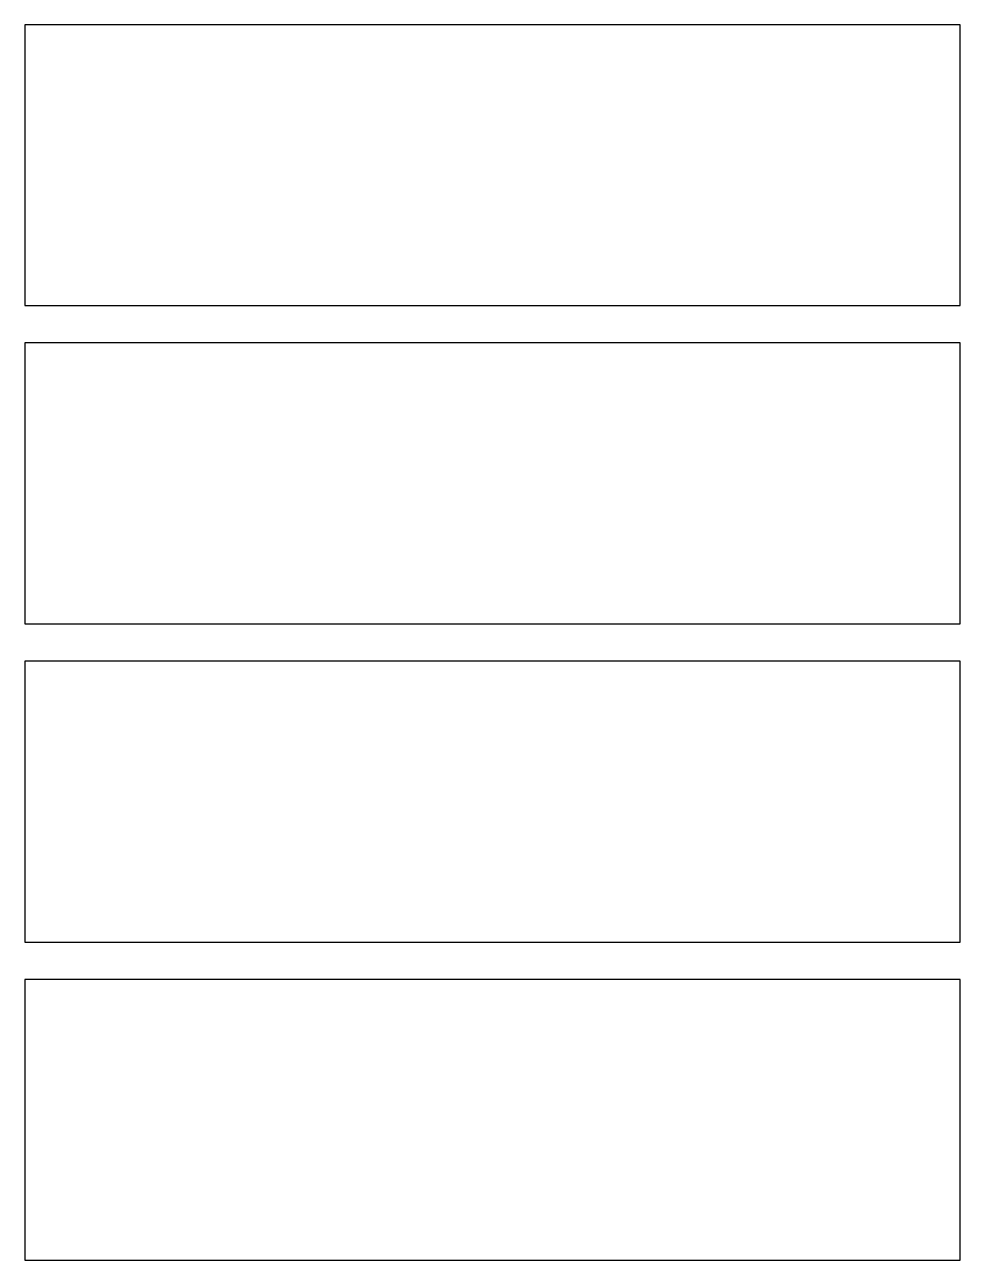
# Model space of a CAD drawing. Header units: metres. Extents: x 0 to 250, y 0 to 330.
import ezdxf

# ---------------------------------------------------------------- set-up
doc = ezdxf.new("R2010")
doc.units = ezdxf.units.M

msp = doc.modelspace()

# ---------------------------------------------------------------- linework, layer by layer
for points in [[(0, 255), (250, 255), (250, 330), (0, 330), (0, 255)], [(0, 170), (250, 170), (250, 245), (0, 245), (0, 170)], [(0, 85), (250, 85), (250, 160), (0, 160), (0, 85)], [(0, 0), (250, 0), (250, 75), (0, 75), (0, 0)]]:
    msp.add_lwpolyline(points)

doc.saveas('drawing.dxf')
